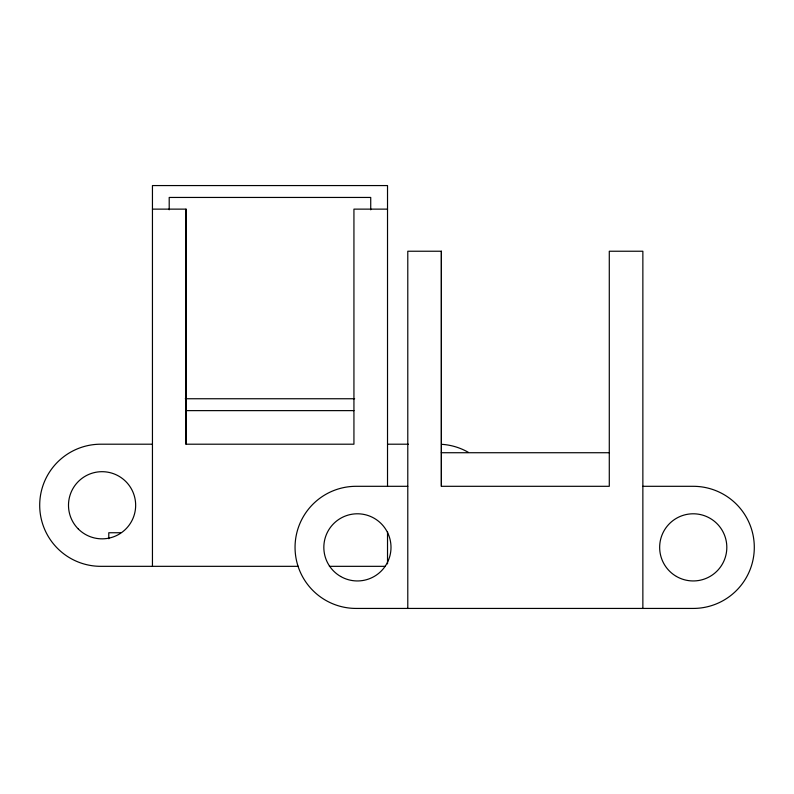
<?xml version="1.0" encoding="UTF-8"?>
<svg xmlns="http://www.w3.org/2000/svg" width="794" height="794" viewBox="0 0 794 794"><rect width="100%" height="100%" fill="white"/><g stroke="black" fill="none" stroke-linecap="round" stroke-linejoin="round"><path stroke-width="1.19" d="M152.448 209.13L186.024 209.13L186.024 444.203L353.935 444.203L353.935 209.13L387.522 209.13M407.788 608.432L407.788 251.232L441.375 251.232L441.375 486.305L609.286 486.305L609.286 251.232L642.862 251.232L642.862 608.432M185.27 398.747L354.65 398.747M185.955 410.627L353.935 410.627M152.448 444.203L100.759 444.203A61.059 61.059 0 0 0 39.7 505.262A61.059 61.059 0 0 0 100.759 566.33L298.435 566.33M387.522 444.203L408.404 444.203M441.305 452.729L609.286 452.729M407.788 486.305L356.109 486.305A61.059 61.059 0 0 0 295.05 547.364A61.059 61.059 0 0 0 356.109 608.432L693.241 608.432A61.059 61.059 0 0 0 754.3 547.364A61.059 61.059 0 0 0 693.241 486.305L642.862 486.305M120.589 532.744L108.788 532.744L108.788 538.739M329.371 566.33L385.04 566.33M441.375 251.232L441.375 486.305M387.522 486.146L387.522 185.568L152.448 185.568L152.448 566.33M387.522 531.791L387.522 563.859M370.729 209.795L370.729 197.448L169.201 197.448L169.201 209.795M186.024 209.13L186.024 444.203M441.563 444.312A61.059 61.059 0 0 1 468.42 452.382M78.328 529.012A33.586 33.586 0 0 0 134.514 513.956A33.586 33.586 0 0 0 93.384 472.827A33.586 33.586 0 0 0 78.328 529.012M340.626 576.454A33.586 33.586 0 0 0 391.005 547.364A33.586 33.586 0 0 0 340.626 518.284A33.586 33.586 0 0 0 340.626 576.454M676.448 576.454A33.586 33.586 0 0 0 726.818 547.364A33.586 33.586 0 0 0 676.448 518.284A33.586 33.586 0 0 0 676.448 576.454"/></g></svg>
